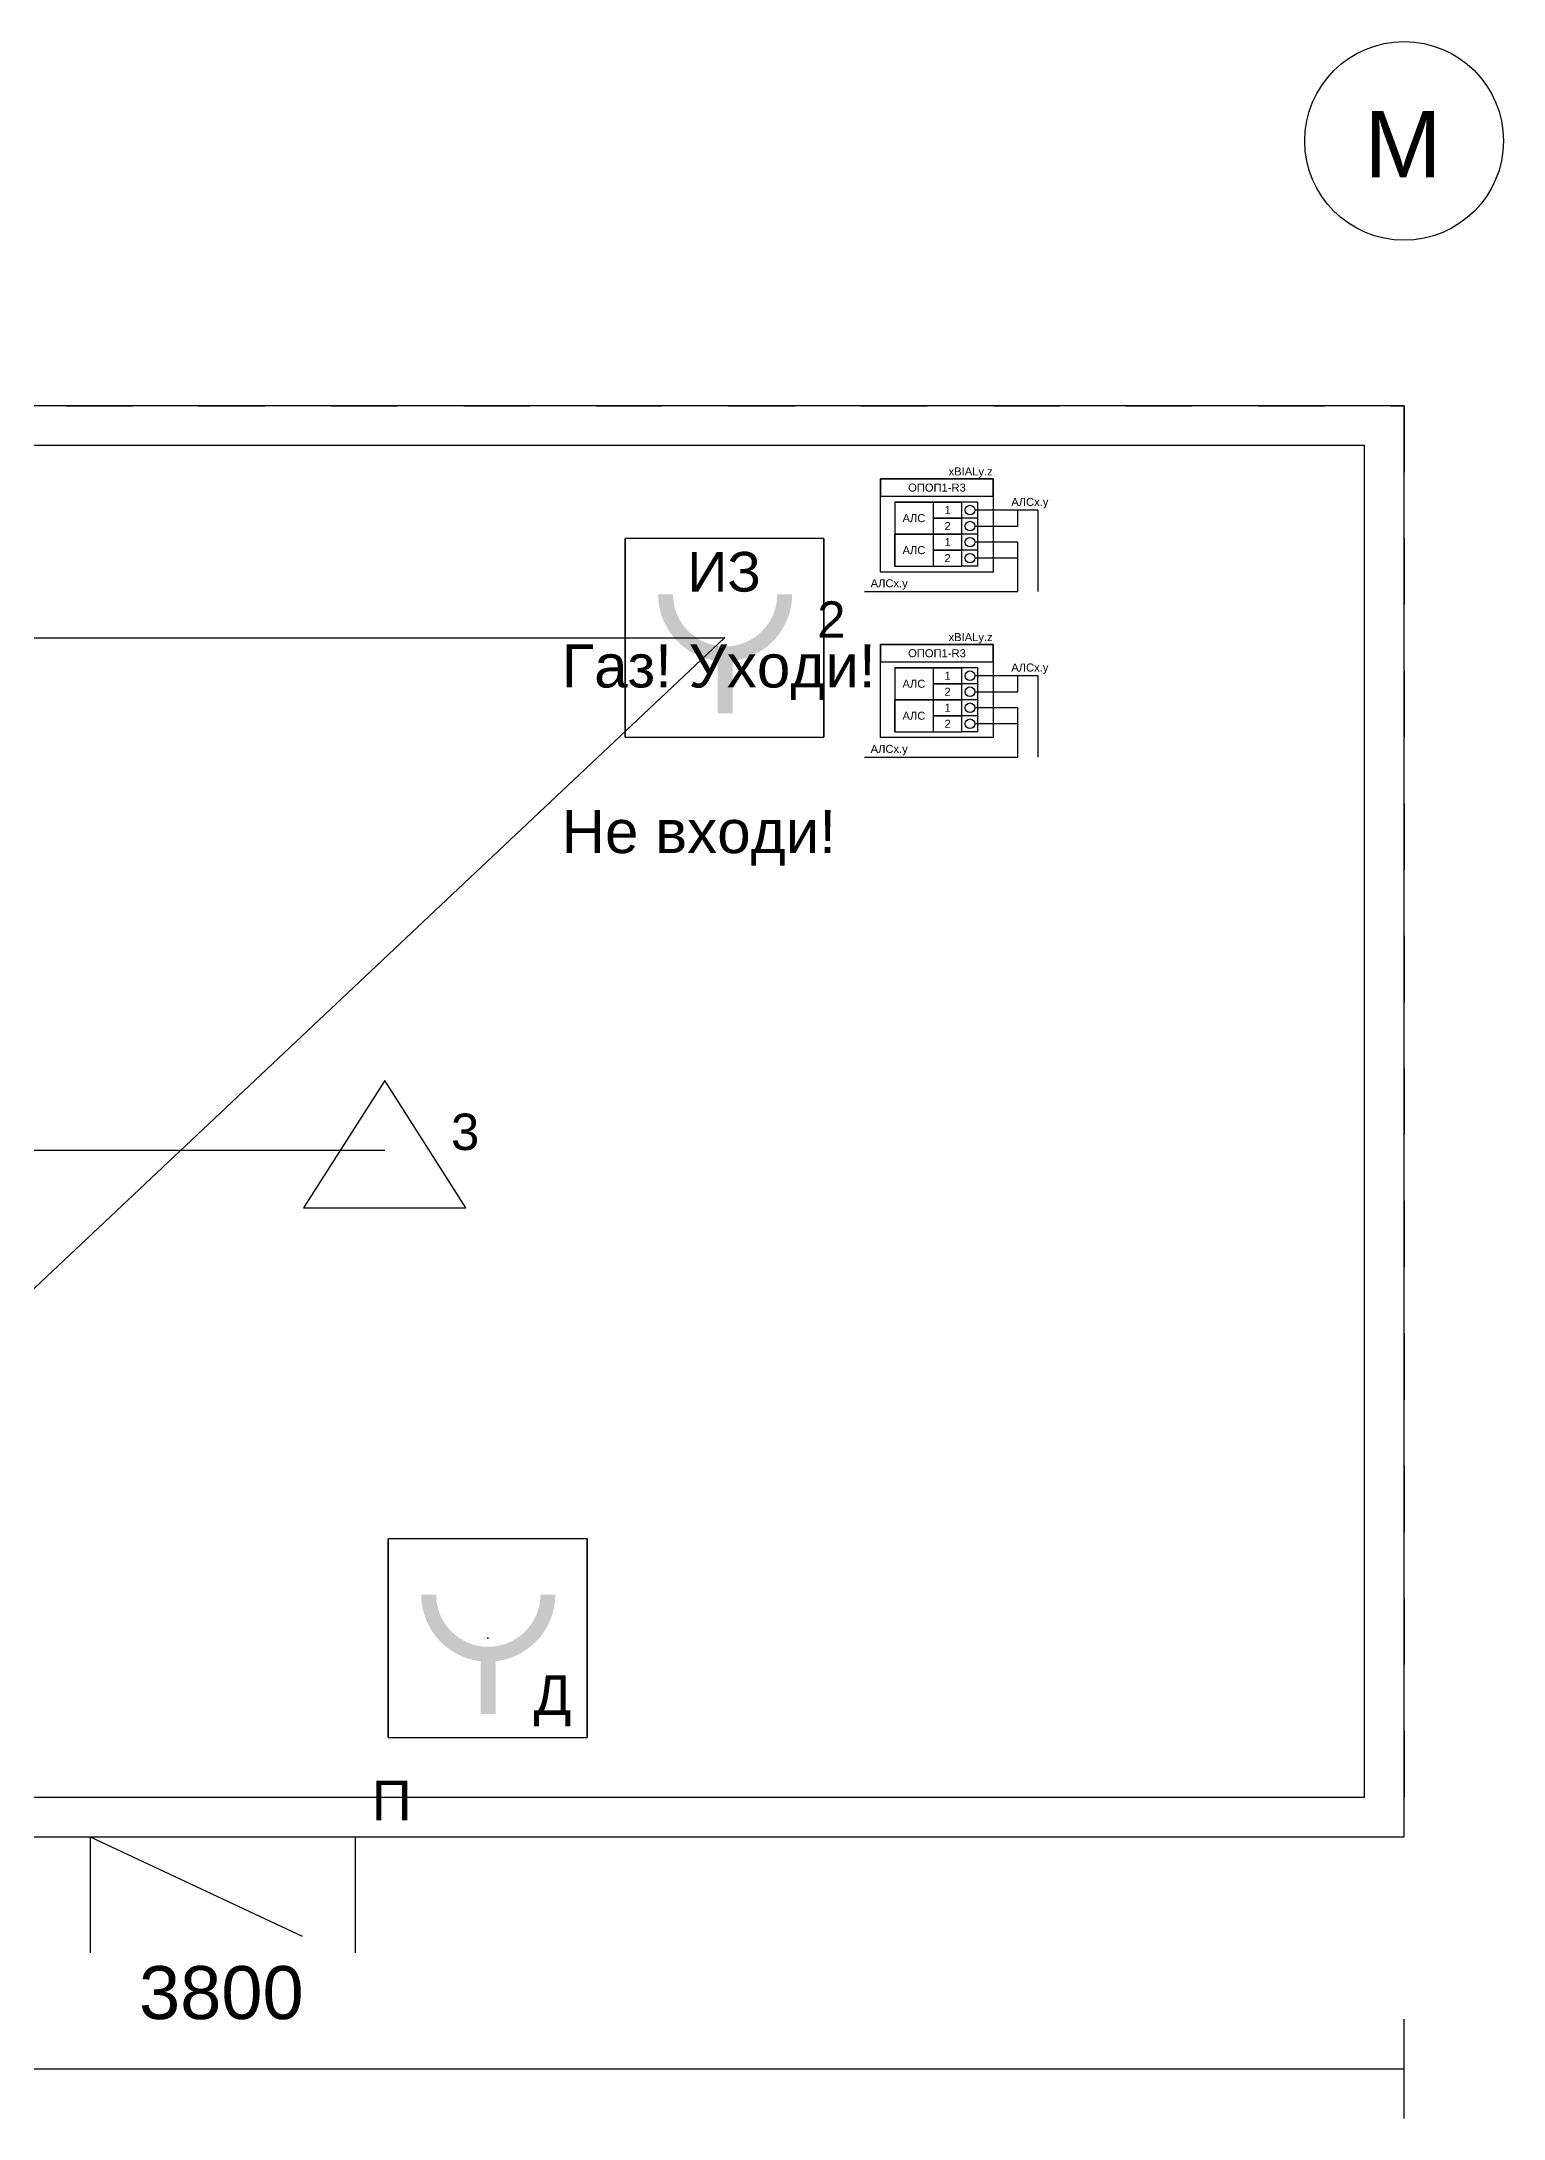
# Model space of a CAD drawing. Header units: millimetres. Extents: x 0 to 351840, y -132678 to 32417.
# Drawn here: x 2766.8 to 2810.9, y 107.5 to 170.2 of the extents above; entities that cross this region are included whole.
import ezdxf
from ezdxf.enums import TextEntityAlignment as Align

# ---------------------------------------------------------------- set-up
doc = ezdxf.new("R2010")
doc.units = ezdxf.units.MM
for name, color, linetype in [('AGPT-MARK', 7, 'Continuous'), ('AGPT-PIPE', 5, 'Continuous'), ('AGPT-SCHEME', 3, 'Continuous'), ('AGPT-ZONE', 7, 'Continuous')]:
    doc.layers.add(name, color=color, linetype=linetype)
doc.layers.add('RC-Дымоудаление', color=1, linetype='Continuous', lineweight=30)
doc.styles.add('AGPT', font='arial.ttf')
doc.styles.get("Standard").update_dxf_attribs({"font": 'arial.ttf'})

# ---------------------------------------------------------------- blocks, each defined once
blk = doc.blocks.new('RC-UGO-IRA-04')
at = {"ltscale": 30}
blk.add_lwpolyline([(2.5, 2.5), (2.5, -2.5), (-2.5, -2.5), (-2.5, 2.5)], close=True, dxfattribs=at)
blk.add_attdef('PSTN', text='', height=2.5).set_placement((1.321, 2.319), align=Align.BOTTOM_LEFT)
blk.add_wipeout([(2.5, 2.5), (2.5, -2.5), (-2.5, -2.5), (-2.5, 2.5)])
for p, q in [((-2.5, 2.5), (-2.5, -2.5)), ((2.5, 2.5), (-2.5, 2.5)), ((2.5, -2.5), (2.5, 2.5)), ((-2.5, -2.5), (2.5, -2.5))]:
    blk.add_line(p, q)
at = {"ltscale": 30, "const_width": 0.375}
blk.add_lwpolyline([(-1.485, 1.096, 1), (1.515, 1.096, 1)], format="xyb", dxfattribs=at)
blk.add_lwpolyline([(0.015, -0.404), (0.015, -1.904)], dxfattribs=at)
blk.add_point((0, 0))
blk.add_text('ИЗ', height=1).set_placement((-0.933, 1.161))
blk = doc.blocks.new('RC-UGO-UDPD-01_1')
at = {"layer": 'RC-Дымоудаление', "ltscale": 30}
blk.add_lwpolyline([(2.5, 2.5), (2.5, -2.5), (-2.5, -2.5), (-2.5, 2.5)], close=True, dxfattribs=at)
at = {"layer": 'RC-Дымоудаление'}
blk.add_attdef('PSTN', text='', height=2.5, dxfattribs=at).set_placement((1.321, 2.319), align=Align.BOTTOM_LEFT)
blk.add_wipeout([(2.5, 2.5), (2.5, -2.5), (-2.5, -2.5), (-2.5, 2.5)]).dxf.layer = 'RC-Дымоудаление'
for p, q in [((-2.5, 2.5), (-2.5, -2.5)), ((2.5, 2.5), (-2.5, 2.5)), ((2.5, -2.5), (2.5, 2.5)), ((-2.5, -2.5), (2.5, -2.5))]:
    blk.add_line(p, q, dxfattribs=at)
at = {"layer": 'RC-Дымоудаление', "ltscale": 30, "const_width": 0.375}
blk.add_lwpolyline([(-1.485, 1.096, 1), (1.515, 1.096, 1)], format="xyb", dxfattribs=at)
blk.add_lwpolyline([(0.015, -0.404), (0.015, -1.904)], dxfattribs=at)
at = {"layer": 'RC-Дымоудаление'}
blk.add_point((0, 0), dxfattribs=at)
blk.add_text('Д', height=1, dxfattribs=at).set_placement((1.159, -1.932))
blk = doc.blocks.new('RC-TSP-RUBEZH-R3-OPOP-1')
for p, q in [((30.07, 9.87), (10.4, 9.87)), ((23.9, 4.87), (23.9, 9.87)), ((10.4, 4.87), (23.9, 4.87)), ((23.9, -0.13), (10.4, -0.13)), ((23.9, -5.13), (10.4, -5.13))]:
    blk.add_line(p, q)
for points in [[(-19, 19.6), (16.2, 19.6), (16.2, -9.46), (-19, -9.46)], [(16.2, 19.6), (-19, 19.6), (-19, 14.19), (16.2, 14.19)]]:
    blk.add_lwpolyline(points, close=True)
for points in [[(-14.6, 12.37), (-2.6, 12.37)], [(-14.6, 12.37), (-14.6, 2.37)], [(-2.6, 12.37), (-14.6, 12.37)], [(-2.6, 12.37), (6.4, 12.37)], [(-2.6, 12.37), (-2.6, -7.63)], [(6.4, 12.37), (-2.6, 12.37)], [(-2.6, 7.37), (6.4, 7.37)], [(6.4, 7.37), (-2.6, 7.37)], [(6.4, -7.63), (6.4, 12.37)], [(11.4, 12.37), (6.4, 12.37)], [(11.4, 12.37), (6.4, 12.37)], [(11.4, 7.37), (6.4, 7.37)], [(11.4, 7.37), (6.4, 7.37)], [(11.4, -7.63), (11.4, 12.37)], [(30.07, 9.87), (30.07, -15.55)], [(-14.6, 2.37), (-2.6, 2.37)], [(-14.6, 2.37), (-14.6, -7.63)], [(-2.6, 2.37), (-14.6, 2.37)], [(-14.6, 2.37), (-2.6, 2.37)], [(-14.6, -7.63), (-14.6, 2.37)], [(-2.6, 2.37), (6.4, 2.37)], [(6.4, 2.37), (-2.6, 2.37)], [(-2.6, 2.37), (6.4, 2.37)], [(11.4, 2.37), (6.4, 2.37)], [(11.4, 2.37), (6.4, 2.37)], [(11.4, 2.37), (6.4, 2.37)], [(-24, -15.55), (23.9, -15.55), (23.9, -0.13)], [(-2.6, -2.63), (6.4, -2.63)], [(6.4, -2.63), (-2.6, -2.63)], [(11.4, -2.63), (6.4, -2.63)], [(11.4, -2.63), (6.4, -2.63)], [(-14.6, -7.63), (-2.6, -7.63)], [(-2.6, -7.63), (6.4, -7.63)], [(11.4, -7.63), (6.4, -7.63)]]:
    blk.add_lwpolyline(points)
for points in [[(10.4, 9.87, -1), (7.4, 9.87, -1)], [(10.4, 4.87, -1), (7.4, 4.87, -1)], [(10.4, -0.13, -1), (7.4, -0.13, -1)], [(10.4, -5.13, -1), (7.4, -5.13, -1)]]:
    blk.add_lwpolyline(points, format="xyb", close=True)
for s, p in [('xBIALy.z', (2.23, 20.7)), ('АЛСx.y', (21.81, 11.19)), ('АЛСx.y', (-22.13, -14.23))]:
    blk.add_text(s, height=2.5).set_placement(p)
for s, p in [('АЛС', (-8.6, 7.37)), ('1', (1.9, 9.87)), ('2', (1.9, 4.87)), ('1', (1.91, -0.13)), ('АЛС', (-8.6, -2.63)), ('2', (1.91, -5.13))]:
    blk.add_text(s, height=2.5).set_placement(p, align=Align.MIDDLE_CENTER)
at = {"insert": (-1.4, 16.89), "char_height": 2.5, "width": 35.2016, "attachment_point": 5}
blk.add_mtext('ОПОП1-R3', dxfattribs=at)

msp = doc.modelspace()

# ---------------------------------------------------------------- linework, layer by layer
at = {"layer": 'AGPT-MARK', "color": 8}
for points in [[(2767.5, 159.2), (2769.5, 159.2)], [(2771.5, 159.2), (2773.5, 159.2)], [(2775.5, 159.2), (2777.5, 159.2)], [(2779.5, 159.2), (2781.5, 159.2)], [(2783.5, 159.2), (2785.5, 159.2)], [(2787.5, 159.2), (2789.5, 159.2)], [(2791.5, 159.2), (2793.5, 159.2)], [(2795.5, 159.2), (2797.5, 159.2)], [(2799.5, 159.2), (2801.5, 159.2)], [(2803.5, 159.2), (2805.5, 159.2)], [(2807.5, 159.2), (2807.9, 159.2)], [(2807.9, 159.2), (2807.9, 157.2)], [(2807.9, 155.2), (2807.9, 153.2)], [(2807.9, 151.2), (2807.9, 149.2)], [(2807.9, 147.2), (2807.9, 145.2)], [(2807.9, 143.2), (2807.9, 141.2)], [(2807.9, 139.2), (2807.9, 137.2)], [(2807.9, 135.2), (2807.9, 133.2)], [(2807.9, 131.2), (2807.9, 129.2)], [(2807.9, 127.2), (2807.9, 125.2)], [(2807.9, 123.2), (2807.9, 121.2)], [(2807.9, 119.2), (2807.9, 117.2)], [(2767.5, 116), (2769.5, 116)], [(2771.5, 116), (2773.5, 116)], [(2775.5, 116), (2777.5, 116)], [(2779.5, 116), (2781.5, 116)], [(2783.5, 116), (2785.5, 116)], [(2787.5, 116), (2789.5, 116)], [(2791.5, 116), (2793.5, 116)], [(2795.5, 116), (2797.5, 116)], [(2799.5, 116), (2801.5, 116)], [(2803.5, 116), (2805.5, 116)], [(2807.5, 116), (2807.9, 116)]]:
    msp.add_lwpolyline(points, dxfattribs=at)
at = {"layer": 'AGPT-MARK'}
for points in [[(2768.228, 116), (2768.228, 112.5)], [(2768.228, 116), (2774.628, 113)], [(2776.228, 116), (2776.228, 112.5)], [(2807.9, 107.5), (2807.9, 110.5)], [(2739.5, 109), (2807.9, 109)]]:
    msp.add_lwpolyline(points, dxfattribs=at)
msp.add_circle((2807.9, 167.2), 3, dxfattribs=at)
at = {"layer": 'AGPT-PIPE', "color": 1}
for points in [[(2777.12, 138.836), (2774.67, 134.986)], [(2779.57, 134.986), (2777.12, 138.836)], [(2748.5, 136.736), (2777.12, 136.736)], [(2774.67, 134.986), (2779.57, 134.986)]]:
    msp.add_lwpolyline(points, dxfattribs=at)
at = {"layer": 'AGPT-ZONE'}
for points in [[(2739.5, 116), (2807.9, 116), (2807.9, 159.2), (2739.5, 159.2)], [(2740.7, 117.2), (2806.7, 117.2), (2806.7, 158), (2740.7, 158)]]:
    msp.add_lwpolyline(points, close=True, dxfattribs=at)

# ---------------------------------------------------------------- block references
at = {"layer": 'AGPT-SCHEME', "xscale": 0.09664832353859416, "yscale": 0.09664832353859416}
for p in [(2793.93, 155.1), (2793.93, 150.1)]:
    msp.add_blockref('RC-TSP-RUBEZH-R3-OPOP-1', p, dxfattribs=at)

# ---------------------------------------------------------------- texts
at = {"layer": 'AGPT-MARK', "style": 'AGPT'}
for s, height, p in [('М', 2, (2806.7, 166.1)), ('Не входи!', 1.3, (2782.46, 145.7)), ('3', 1.1, (2779.12, 136.736)), ('П', 1.2, (2776.728, 116.5)), ('3800', 1.6, (2769.7, 110.5))]:
    msp.add_text(s, height=height, dxfattribs=at).set_placement(p)

# ---------------------------------------------------------------- next in the draw order: block references
at = {"layer": 'AGPT-SCHEME', "xscale": 1.199999999783904, "yscale": 1.199999999783904}
for name, p in [('RC-UGO-IRA-04', (2787.38, 152.2)), ('RC-UGO-UDPD-01_1', (2780.228, 122))]:
    msp.add_blockref(name, p, dxfattribs=at)

# ---------------------------------------------------------------- next in the draw order: linework, layer by layer
at = {"layer": 'AGPT-SCHEME', "color": 3}
for points in [[(2787.38, 152.2), (2758.5, 125)], [(2758.652, 152.2), (2787.38, 152.2)]]:
    msp.add_lwpolyline(points, dxfattribs=at)

# ---------------------------------------------------------------- next in the draw order: texts
at = {"layer": 'AGPT-MARK', "style": 'AGPT'}
for s, height, p in [('2', 1.1, (2790.18, 152.2)), ('Газ! Уходи!', 1.3, (2782.46, 150.7))]:
    msp.add_text(s, height=height, dxfattribs=at).set_placement(p)

doc.saveas('drawing.dxf')
